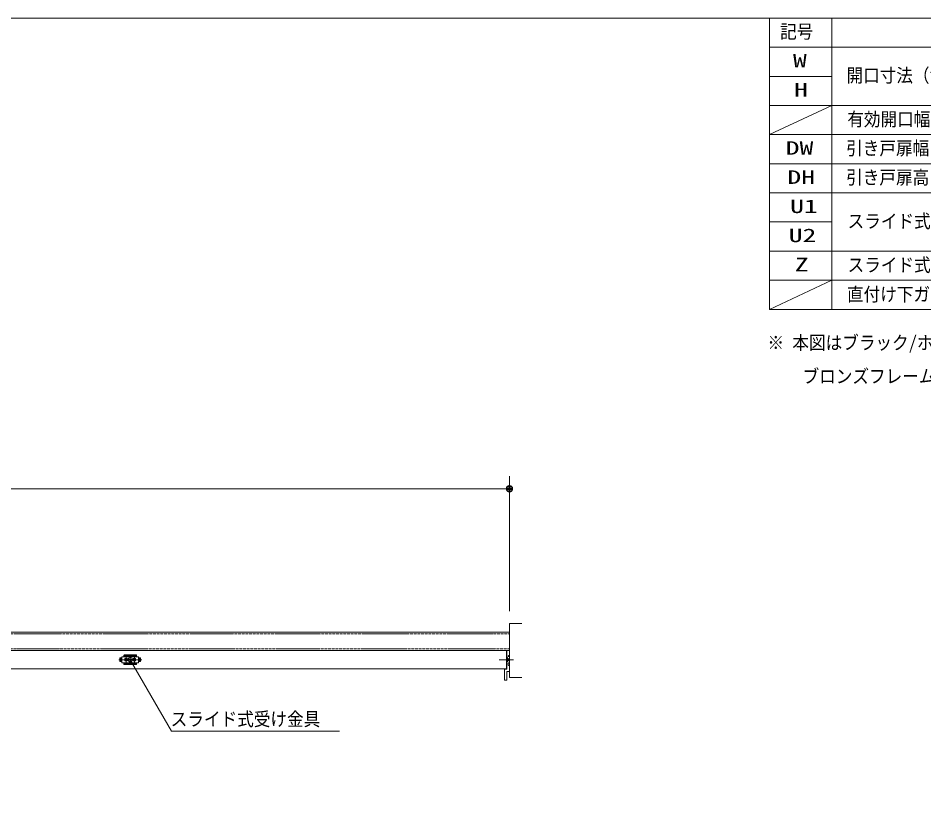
# Model space of a CAD drawing. Units: millimetres, scale not verified. Extents: x -6062 to 6062, y -3045 to 3045.
# Drawn here: x -1894 to 284, y 877 to 2770 of the extents above; entities that cross this region are included whole.
import ezdxf
from ezdxf.enums import TextEntityAlignment as Align

# ---------------------------------------------------------------- set-up
doc = ezdxf.new("R2010")
doc.units = ezdxf.units.MM
doc.header["$LTSCALE"] = 20
doc.linetypes.add('CHAIN1', pattern=[8, 5, -1, 1, -1])
doc.linetypes.add('DOUBLE_CHAIN1', pattern=[8.8, 5, -1, 0.6, -0.6, 0.6, -1])
for name, color, linetype, lineweight in [('0-0_2寸法-1', 7, 'Continuous', 9), ('0-1_0', 7, 'Continuous', 9), ('0-3_2寸法-3', 7, 'Continuous', 9), ('0-4_3一般', 7, 'Continuous', 9), ('0-5_1図面枠', 7, 'Continuous', 9)]:
    doc.layers.add(name, color=color, linetype=linetype, lineweight=lineweight)
doc.styles.add('ＭＳ ゴシック', font='')
doc.styles.get('ＭＳ ゴシック').set_extended_font_data('MS Gothic')

# ---------------------------------------------------------------- blocks, each defined once
blk = doc.blocks.new('_Dot')
at = {"layer": '0-1_0'}
for p, q in [((-10, 0), (-20, 0)), ((9.78, 2), (-9.78, 2)), ((7.99, 6), (-7.99, 6)), ((9.16, -3.98), (-9.16, -3.98)), ((6, -7.98), (-6, -7.98))]:
    blk.add_line(p, q, dxfattribs=at)
for points in [[(10, 0), (9.92, 1.25), (9.69, 2.49), (9.3, 3.68), (8.76, 4.82), (8.09, 5.88), (7.29, 6.85), (6.37, 7.71), (5.36, 8.44), (4.26, 9.05), (3.09, 9.51), (1.87, 9.82), (0.63, 9.98), (-0.63, 9.98), (-1.87, 9.82), (-3.09, 9.51), (-4.26, 9.05), (-5.36, 8.44), (-6.37, 7.71), (-7.29, 6.85), (-8.09, 5.88), (-8.76, 4.82), (-9.3, 3.68), (-9.69, 2.49), (-9.92, 1.25), (-10, 0), (0, 0)], [(-10, 0), (-9.92, -1.25), (-9.69, -2.49), (-9.3, -3.68), (-8.76, -4.82), (-8.09, -5.88), (-7.29, -6.85), (-6.37, -7.71), (-5.36, -8.44), (-4.26, -9.05), (-3.09, -9.51), (-1.87, -9.82), (-0.63, -9.98), (0.63, -9.98), (1.87, -9.82), (3.09, -9.51), (4.26, -9.05), (5.36, -8.44), (6.37, -7.71), (7.29, -6.85), (8.09, -5.88), (8.76, -4.82), (9.3, -3.68), (9.69, -2.49), (9.92, -1.25), (10, 0), (0, 0)]]:
    blk.add_lwpolyline(points, close=True, dxfattribs=at)
blk = doc.blocks.new('グループ-7')
at = {"layer": '0-4_3一般'}
for p, q in [((-74140, 25876.9), (21500, 25876.9)), ((-73990, 24996.9), (21350, 24996.9)), ((-73990, 24996.9), (21350, 24996.9)), ((21350, 24996.9), (21350, 24116.9)), ((2713.7, 24556.9), (3811.7, 24556.9)), ((3821.1, 24556.9), (2723.1, 24556.9)), ((2762, 24641.9), (2860, 24641.9)), ((2762, 24471.9), (2762, 24641.9)), ((2762, 24631.9), (2762, 24481.9)), ((2860, 24471.9), (2762, 24471.9)), ((2772, 24641.9), (2860, 24641.9)), ((2860, 24471.9), (2772, 24471.9)), ((2786, 24641.9), (2786, 24471.9)), ((2832, 24641.9), (2832, 24471.9)), ((2836, 24471.9), (2836, 24641.9)), ((2860, 24416.9), (2860, 24696.9)), ((2950, 24696.9), (2860, 24696.9)), ((2880, 24696.9), (2860, 24676.9)), ((2860, 24641.9), (2860, 24686.9)), ((2860, 24471.9), (2860, 24641.9)), ((2860, 24426.9), (2860, 24471.9)), ((2860, 24436.9), (2880, 24416.9)), ((2860, 24416.9), (2950, 24416.9)), ((2870, 24696.9), (3650, 24696.9)), ((3650, 24416.9), (2870, 24416.9)), ((2935, 24556.9), (3183, 24556.9)), ((2960, 24756.1), (2960, 24706.9)), ((3560, 24733.9), (2960, 24733.9)), ((2960, 24406.9), (2960, 24357.7)), ((3550, 24786.7), (2970, 24786.7)), ((3550, 24766.1), (2970, 24766.1)), ((3016, 24556.9), (3104, 24556.9)), ((3039.5, 24566.6), (3019.9, 24565.5)), ((3019.9, 24565.5), (3040.2, 24562.9)), ((3019.9, 24548.3), (3040.2, 24550.8)), ((3039.5, 24547.2), (3019.9, 24548.3)), ((3046.8, 24570), (3039.5, 24566.6)), ((3039.5, 24566.6), (3043.3, 24562.9)), ((3039.5, 24547.2), (3043.3, 24550.9)), ((3046.8, 24543.7), (3039.5, 24547.2)), ((3040.2, 24562.9), (3043.3, 24562.9)), ((3040.2, 24550.8), (3043.3, 24550.9)), ((3043.3, 24562.9), (3050.6, 24566.3)), ((3043.3, 24550.9), (3050.6, 24547.5)), ((3046.8, 24570), (3050.3, 24577.4)), ((3050.6, 24566.3), (3046.8, 24570)), ((3050.6, 24547.5), (3046.8, 24543.7)), ((3046.8, 24543.7), (3050.3, 24536.4)), ((3050.3, 24577.4), (3051.4, 24597.1)), ((3050.3, 24577.4), (3054, 24573.6)), ((3050.3, 24536.4), (3054, 24540.1)), ((3050.3, 24536.4), (3051.4, 24516.7)), ((3054, 24573.6), (3050.6, 24566.3)), ((3054, 24540.1), (3050.6, 24547.5)), ((3051.4, 24597.1), (3053.9, 24576.7)), ((3051.4, 24516.7), (3053.9, 24537.1)), ((3053.9, 24576.7), (3054, 24573.6)), ((3053.9, 24537.1), (3054, 24540.1)), ((3060, 24678.3), (3060, 24433.9)), ((3060, 24451.9), (3060, 24661.9)), ((3060, 24600.9), (3060, 24512.9)), ((3069.7, 24577.4), (3066, 24573.6)), ((3066.1, 24576.7), (3066, 24573.6)), ((3066, 24573.6), (3069.4, 24566.3)), ((3066, 24540.1), (3069.4, 24547.5)), ((3069.7, 24536.4), (3066, 24540.1)), ((3066.1, 24537.1), (3066, 24540.1)), ((3068.6, 24597.1), (3066.1, 24576.7)), ((3068.6, 24516.7), (3066.1, 24537.1)), ((3069.7, 24577.4), (3068.6, 24597.1)), ((3069.7, 24536.4), (3068.6, 24516.7)), ((3069.4, 24566.3), (3073.2, 24570)), ((3076.7, 24562.9), (3069.4, 24566.3)), ((3076.7, 24550.9), (3069.4, 24547.5)), ((3069.4, 24547.5), (3073.2, 24543.7)), ((3073.2, 24570), (3069.7, 24577.4)), ((3073.2, 24543.7), (3069.7, 24536.4)), ((3073.2, 24570), (3080.5, 24566.6)), ((3073.2, 24543.7), (3080.5, 24547.2)), ((3080.5, 24566.6), (3076.7, 24562.9)), ((3079.8, 24562.9), (3076.7, 24562.9)), ((3080.5, 24547.2), (3076.7, 24550.9)), ((3079.8, 24550.8), (3076.7, 24550.9)), ((3100.1, 24565.5), (3079.8, 24562.9)), ((3100.1, 24548.3), (3079.8, 24550.8)), ((3080.5, 24566.6), (3100.1, 24565.5)), ((3080.5, 24547.2), (3100.1, 24548.3)), ((3260, 24309.2), (3260, 24805.4)), ((3260, 24393.1), (3260, 24714.2)), ((3335, 24556.9), (3583, 24556.9)), ((3355, 24556.9), (3525, 24556.9)), ((3416, 24556.9), (3504, 24556.9)), ((3440.2, 24562.9), (3443.3, 24562.9)), ((3440.2, 24550.8), (3443.3, 24550.9)), ((3460, 24678.3), (3460, 24433.9)), ((3460, 24451.9), (3460, 24661.9)), ((3460, 24481.5), (3460, 24633.4)), ((3460, 24600.9), (3460, 24512.9)), ((3479.8, 24562.9), (3476.7, 24562.9)), ((3479.8, 24550.8), (3476.7, 24550.9)), ((3560, 24776.7), (3560, 24756.1)), ((3560, 24706.9), (3560, 24756.1)), ((3560, 24357.7), (3560, 24406.9)), ((3570, 24416.9), (3660, 24416.9)), ((3660, 24676.9), (3640, 24696.9)), ((3640, 24416.9), (3660, 24436.9)), ((3660, 24696.9), (3660, 24416.9)), ((3660, 24686.9), (3660, 24641.9)), ((3660, 24641.9), (3758, 24641.9)), ((3660, 24641.9), (3660, 24471.9)), ((3758, 24471.9), (3660, 24471.9)), ((3660, 24471.9), (3660, 24426.9)), ((3684, 24641.9), (3684, 24471.9)), ((3688, 24471.9), (3688, 24641.9)), ((3734, 24471.9), (3734, 24641.9)), ((3758, 24641.9), (3758, 24471.9)), ((3758, 24481.9), (3758, 24631.9)), ((21689, 24556.9), (21009, 24556.9)), ((-73990, 24116.9), (21350, 24116.9)), ((2960, 24379.9), (3560, 24379.9)), ((2960, 24347.7), (2960, 24357.7)), ((2960, 24347.7), (2960, 24337.1)), ((2970, 24347.7), (3550, 24347.7)), ((2970, 24327.1), (3550, 24327.1))]:
    blk.add_line(p, q, dxfattribs=at)
at = {"layer": '0-4_3一般', "linetype": 'DOUBLE_CHAIN1'}
blk.add_lwpolyline([(21500, 25076.9), (-2640, 25076.9), (-2640, 25796.9), (21500, 25796.9)], dxfattribs=at)
at = {"layer": '0-4_3一般'}
for points in [[(2955, 24556.9), (3125, 24556.9), (3145, 24556.9), (3165, 24556.9)], [(2960, 24776.7), (2960, 24766.1), (2960, 24756.1)], [(3439.5, 24566.6), (3419.9, 24565.5), (3440.2, 24562.9)], [(3439.5, 24547.2), (3419.9, 24548.3), (3440.2, 24550.8)], [(3446.8, 24570), (3439.5, 24566.6), (3443.3, 24562.9), (3450.6, 24566.3)], [(3446.8, 24543.7), (3450.3, 24536.4), (3454, 24540.1), (3450.6, 24547.5)], [(3450.3, 24577.4), (3451.4, 24597.1), (3453.9, 24576.7), (3454, 24573.6)], [(3450.3, 24536.4), (3451.4, 24516.7), (3453.9, 24537.1), (3454, 24540.1)], [(3469.7, 24577.4), (3468.6, 24597.1), (3466.1, 24576.7), (3466, 24573.6)], [(3473.2, 24570), (3469.7, 24577.4), (3466, 24573.6), (3469.4, 24566.3)], [(3469.7, 24536.4), (3468.6, 24516.7), (3466.1, 24537.1), (3466, 24540.1)], [(3473.2, 24543.7), (3480.5, 24547.2), (3476.7, 24550.9), (3469.4, 24547.5)], [(3480.5, 24566.6), (3500.1, 24565.5), (3479.8, 24562.9)], [(3480.5, 24547.2), (3500.1, 24548.3), (3479.8, 24550.8)], [(3525, 24556.9), (3545, 24556.9), (3565, 24556.9)], [(3748, 24641.9), (3660, 24641.9), (3660, 24696.9), (3570, 24696.9)], [(3660, 24416.9), (3660, 24471.9), (3748, 24471.9)], [(3560, 24337.1), (3560, 24347.7), (3560, 24357.7)]]:
    blk.add_lwpolyline(points, dxfattribs=at)
for points in [[(3446.8, 24543.7), (3439.5, 24547.2), (3443.3, 24550.9), (3450.6, 24547.5)], [(3446.8, 24570), (3450.3, 24577.4), (3454, 24573.6), (3450.6, 24566.3)], [(3473.2, 24543.7), (3469.7, 24536.4), (3466, 24540.1), (3469.4, 24547.5)], [(3473.2, 24570), (3480.5, 24566.6), (3476.7, 24562.9), (3469.4, 24566.3)]]:
    blk.add_lwpolyline(points, close=True, dxfattribs=at)
for centre, radius in [((3060, 24556.9), 75), ((3060, 24556.9), 65), ((3060, 24556.9), 42), ((3060, 24556.9), 40), ((3060, 24556.9), 40), ((3060, 24556.9), 32.4), ((3060, 24556.9), 30), ((3460, 24556.9), 75), ((3460, 24556.9), 65), ((3460, 24556.9), 42), ((3460, 24556.9), 40), ((3460, 24556.9), 40), ((3460, 24556.9), 32.4), ((3460, 24556.9), 30)]:
    blk.add_circle(centre, radius, dxfattribs=at)
for centre, radius, start, end in [((2772, 24631.9), 10, 90, 180), ((2772, 24481.9), 10, 180, 270), ((2870, 24686.9), 10, 90, 180), ((2870, 24426.9), 10, 180, 270), ((2950, 24706.9), 10, 270, 0), ((2950, 24406.9), 10, 0, 90), ((2970, 24776.7), 10, 90, 180), ((2970, 24756.1), 10, 90, 180), ((3065, 24556.9), 46, 169.19486, 180), ((3065, 24556.9), 46, 180, 190.80514), ((3060, 24556.9), 20.7, 162.98773, 197.01227), ((3060, 24551.9), 46, 79.19486, 100.80514), ((3060, 24561.8), 46, 259.19486, 280.80514), ((3060, 24556.9), 20.7, 72.98773, 107.01227), ((3060, 24556.9), 20.7, 252.98773, 287.01227), ((3060, 24556.9), 20.7, 342.98773, 17.01227), ((3055, 24556.9), 46, 0, 10.80514), ((3055, 24556.9), 46, 349.19486, 0), ((3465, 24556.9), 46, 169.19486, 180), ((3465, 24556.9), 46, 180, 190.80514), ((3460, 24556.9), 20.7, 162.98773, 197.01227), ((3460, 24551.9), 46, 79.19486, 100.80514), ((3460, 24561.8), 46, 259.19486, 280.80514), ((3460, 24556.9), 20.7, 72.98773, 107.01227), ((3460, 24556.9), 20.7, 252.98773, 287.01227), ((3460, 24556.9), 20.7, 342.98773, 17.01227), ((3455, 24556.9), 46, 0, 10.80514), ((3455, 24556.9), 46, 349.19486, 0), ((3550, 24776.7), 10, 0, 90), ((3550, 24756.1), 10, 0, 90), ((3570, 24706.9), 10, 180, 270), ((3570, 24406.9), 10, 90, 180), ((3650, 24686.9), 10, 0, 90), ((3650, 24426.9), 10, 270, 0), ((3748, 24631.9), 10, 0, 90), ((3748, 24481.9), 10, 270, 0), ((2970, 24357.7), 10, 180, 270), ((2970, 24337.1), 10, 180, 270), ((3550, 24357.7), 10, 270, 0), ((3550, 24337.1), 10, 270, 0)]:
    blk.add_arc(centre, radius, start, end, dxfattribs=at)
blk = doc.blocks.new('グループ-8')
at = {"layer": '0-4_3一般'}
blk.add_blockref('グループ-7', (0, 0), dxfattribs=at)
blk = doc.blocks.new('グループ-55')
at = {"layer": '0-4_3一般'}
for p, q in [((21380, 24996.9), (21380, 24660.9)), ((21500, 24996.9), (21380, 24996.9)), ((21402, 24660.9), (21380, 24660.9)), ((21380, 24452.9), (21380, 24106.9)), ((21380, 24452.9), (21402, 24452.9)), ((21408, 24556.9), (21402, 24550.9)), ((21402, 24452.9), (21402, 24550.9)), ((21440, 24736.9), (21440, 24726.9)), ((21460, 24706.9), (21480, 24706.9)), ((21480, 24406.9), (21460, 24406.9)), ((21500, 24686.9), (21500, 24426.9)), ((21260, 24069.9), (21260, 23576.9)), ((21276.7, 24089.7), (21380, 24106.9)), ((21380, 23986.9), (21380, 23576.9)), ((21500, 23986.9), (21380, 23986.9)), ((21440, 24386.9), (21440, 24306.9)), ((21460, 24286.9), (21480, 24286.9)), ((21500, 24266.9), (21500, 23986.9)), ((21380, 23576.9), (21260, 23576.9))]:
    blk.add_line(p, q, dxfattribs=at)
at = {"layer": '0-4_3一般', "linetype": 'CHAIN1'}
blk.add_line((21393.6, 24556.9), (21515.6, 24556.9), dxfattribs=at)
at = {"layer": '0-4_3一般', "linetype": 'DOUBLE_CHAIN1'}
for p, q in [((21444, 24594.9), (21444, 24518.9)), ((21276.7, 24089.7), (21260, 24086.9)), ((21260, 24069.9), (21260, 24086.9))]:
    blk.add_line(p, q, dxfattribs=at)
at = {"layer": '0-4_3一般'}
for points in [[(21500, 24996.9), (21500, 24756.9), (21460, 24756.9)], [(21408, 24556.9), (21402, 24562.9), (21402, 24660.9)]]:
    blk.add_lwpolyline(points, dxfattribs=at)
at = {"layer": '0-4_3一般', "linetype": 'DOUBLE_CHAIN1'}
for points in [[(21402, 24636.9), (21444, 24594.9), (21500, 24594.9)], [(21402, 24476.9), (21444, 24518.9), (21500, 24518.9)]]:
    blk.add_lwpolyline(points, dxfattribs=at)
at = {"layer": '0-4_3一般'}
for centre, start, end in [((21460, 24736.9), 135, 180), ((21460, 24726.9), 180, 225), ((21460, 24386.9), 135, 180), ((21460, 24736.9), 90, 135), ((21460, 24726.9), 225, 270), ((21460, 24386.9), 90, 135), ((21480, 24686.9), 45, 90), ((21480, 24426.9), 270, 315), ((21480, 24686.9), 0, 45), ((21480, 24426.9), 315, 0), ((21280, 24069.9), 139.73116, 180), ((21280, 24069.9), 99.46232, 139.73116), ((21460, 24306.9), 180, 225), ((21460, 24306.9), 225, 270), ((21480, 24266.9), 45, 90), ((21480, 24266.9), 0, 45)]:
    blk.add_arc(centre, 20, start, end, dxfattribs=at)
blk = doc.blocks.new('グループ-56')
at = {"layer": '0-4_3一般'}
blk.add_lwpolyline([(22100, 23696.9), (21500, 23696.9), (21500, 26296.9), (22100, 26296.9)], dxfattribs=at)
blk.add_blockref('グループ-55', (0, 0), dxfattribs=at)
blk = doc.blocks.new('グループ-60')
at = {"layer": '0-5_1図面枠'}
for p, q in [((37000, 55400), (37000, 41400)), ((80000, 54000), (34000, 54000)), ((37000, 52600), (34000, 52600)), ((80000, 51200), (34000, 51200)), ((37000, 51200), (34000, 49800)), ((80000, 49800), (34000, 49800)), ((80000, 48400), (34000, 48400)), ((80000, 48400), (34000, 48400)), ((80000, 47000), (34000, 47000)), ((37000, 45600), (34000, 45600)), ((80000, 44200), (34000, 44200)), ((37000, 42800), (34000, 41400)), ((80000, 42800), (34000, 42800))]:
    blk.add_line(p, q, dxfattribs=at)
blk.add_lwpolyline([(34000, 55400), (80000, 55400), (80000, 41400), (34000, 41400)], close=True, dxfattribs=at)
at = {"layer": '0-5_1図面枠', "style": 'ＭＳ ゴシック'}
for s, width, p in [('記号', 0.9, (34514.6, 54232.8)), ('W', 1.5, (35135, 52836.6)), ('開口寸法（注文寸法）', 0.9, (37708, 52125.1)), ('H', 1.5, (35185.1, 51436.6)), ('有効開口幅', 0.9, (37745.9, 50019.6)), ('DW', 1.5, (34786.9, 48636.6)), ('引き戸扉幅', 0.9, (37692.4, 48627.1)), ('DH', 1.5, (34867.8, 47236.6)), ('引き戸扉高さ', 0.9, (37692.4, 47223.4)), ('U1', 1.5, (34997, 45834.9)), ('スライド式受け金具取付位置', 0.9, (37761.4, 45119.3)), ('U2', 1.5, (34929.7, 44436.6)), ('Z', 1.5, (35225.3, 43036.6)), ('スライド式ストッパー取付位置', 0.9, (37761.4, 43015.6)), ('直付け下ガイド取付位置', 0.9, (37731, 41604.1)), ('※ 本図はブラック/ホワイトフレームを示します。', 0.9, (33908, 39277.6)), ('\u3000  ブロンズフレームは別図を参照ください。', 0.9, (34000, 37662.7))]:
    blk.add_text(s, height=650.9, dxfattribs=dict(at, width=width)).set_placement(p, align=Align.BOTTOM_LEFT)
blk = doc.blocks.new('グループ-63')
at = {"layer": '0-5_1図面枠'}
blk.add_lwpolyline([(-80000, 55400), (80000, 55400), (80000, -55400), (-80000, -55400)], close=True, dxfattribs=at)
blk = doc.blocks.new('図面枠')
at = {"layer": '0-5_1図面枠'}
blk.add_blockref('グループ-63', (0, 0), dxfattribs=at)

msp = doc.modelspace()

# ---------------------------------------------------------------- linework, layer by layer
at = {"layer": '0-0_2寸法-1'}
for p, q in [((-712.5, 1344.84), (-712.5, 1668.86)), ((-727.51, 1638.86), (-5479.49, 1638.86))]:
    msp.add_line(p, q, dxfattribs=at)
at = {"layer": '0-3_2寸法-3'}
for p, q in [((-1619.59, 1228.84), (-1629.38, 1228.84)), ((-1620.49, 1224.84), (-1628.48, 1224.84)), ((-1624.32, 1232.84), (-1624.66, 1232.84)), ((-1624.32, 1232.84), (-1624.66, 1232.84))]:
    msp.add_line(p, q, dxfattribs=at)
msp.add_lwpolyline([(-1624.49, 1227.84), (-1525.18, 1055.84), (-1120.81, 1055.84)], dxfattribs=at)
msp.add_circle((-1624.49, 1227.84), 5.01, dxfattribs=at)
msp.add_circle((-1624.49, 1227.84), 5.01, dxfattribs=at)

# ---------------------------------------------------------------- block references
at = {"layer": '0-0_2寸法-1', "xscale": 0.7503418, "yscale": 0.7503418}
msp.add_blockref('_Dot', (-712.5, 1638.86), dxfattribs=at)
at = {"layer": '0-4_3一般', "xscale": 0.05, "yscale": 0.05}
for name in ['グループ-56', 'グループ-8']:
    msp.add_blockref(name, (-1787.5, 0), dxfattribs=at)
at = {"layer": '0-5_1図面枠', "xscale": 0.05, "yscale": 0.05}
for name in ['図面枠', 'グループ-60']:
    msp.add_blockref(name, (-1787.5, 0), dxfattribs=at)

# ---------------------------------------------------------------- texts
at = {"layer": '0-3_2寸法-3', "style": 'ＭＳ ゴシック', "width": 0.9}
msp.add_text('スライド式受け金具', height=32.55, dxfattribs=at).set_placement((-1527.11, 1059.19), align=Align.BOTTOM_LEFT)

doc.saveas('drawing.dxf')
